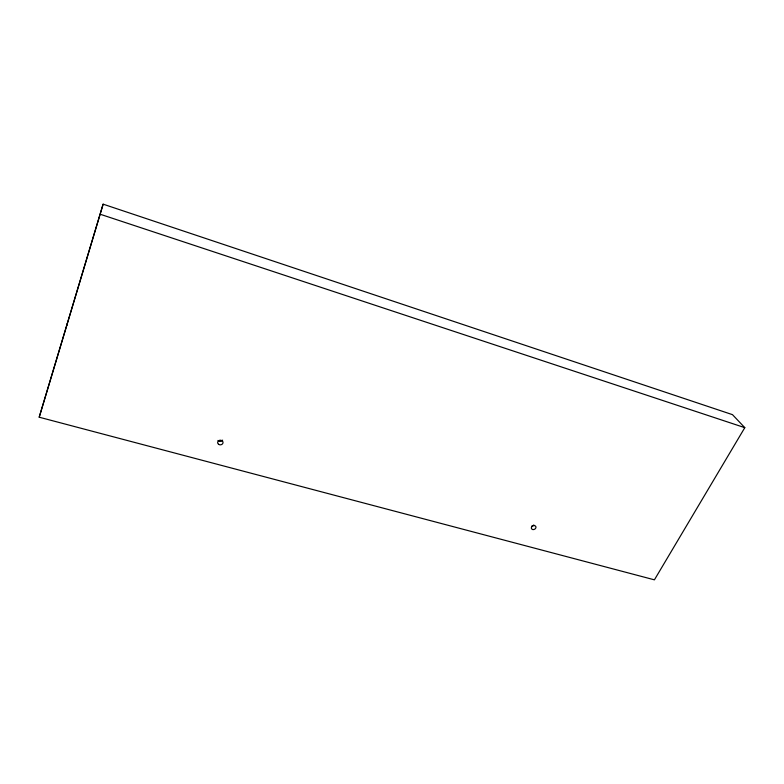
<?xml version="1.0" encoding="UTF-8"?>
<svg xmlns="http://www.w3.org/2000/svg" width="784" height="784" viewBox="0 0 784 784"><rect width="100%" height="100%" fill="white"/><g stroke="black" fill="none" stroke-linecap="round" stroke-linejoin="round"><path stroke-width="1.18" d="M39.2 417.206L103.125 204.163L732.481 414.658L744.8 427.662L654.415 579.837L39.2 417.206L103.125 204.163M66.934 325.066L67.346 323.596M100.342 214.287L744.8 427.662M533.826 524.937A2.381 1.911 -25.1 0 1 531.758 526.084M222.617 440.128A2.675 2.313 -2.6 0 1 218.001 440.451M218.56 444.293A2.695 2.323 -2.7 0 0 222.979 442.94A2.695 2.323 -2.7 0 0 219.471 440.334A2.695 2.323 -2.7 0 0 218.56 444.293M532.885 529.563A2.391 1.911 -25.1 0 0 535.933 526.897A2.391 1.911 -25.1 0 0 532.169 526.299A2.391 1.911 -25.1 0 0 532.885 529.563"/></g></svg>
